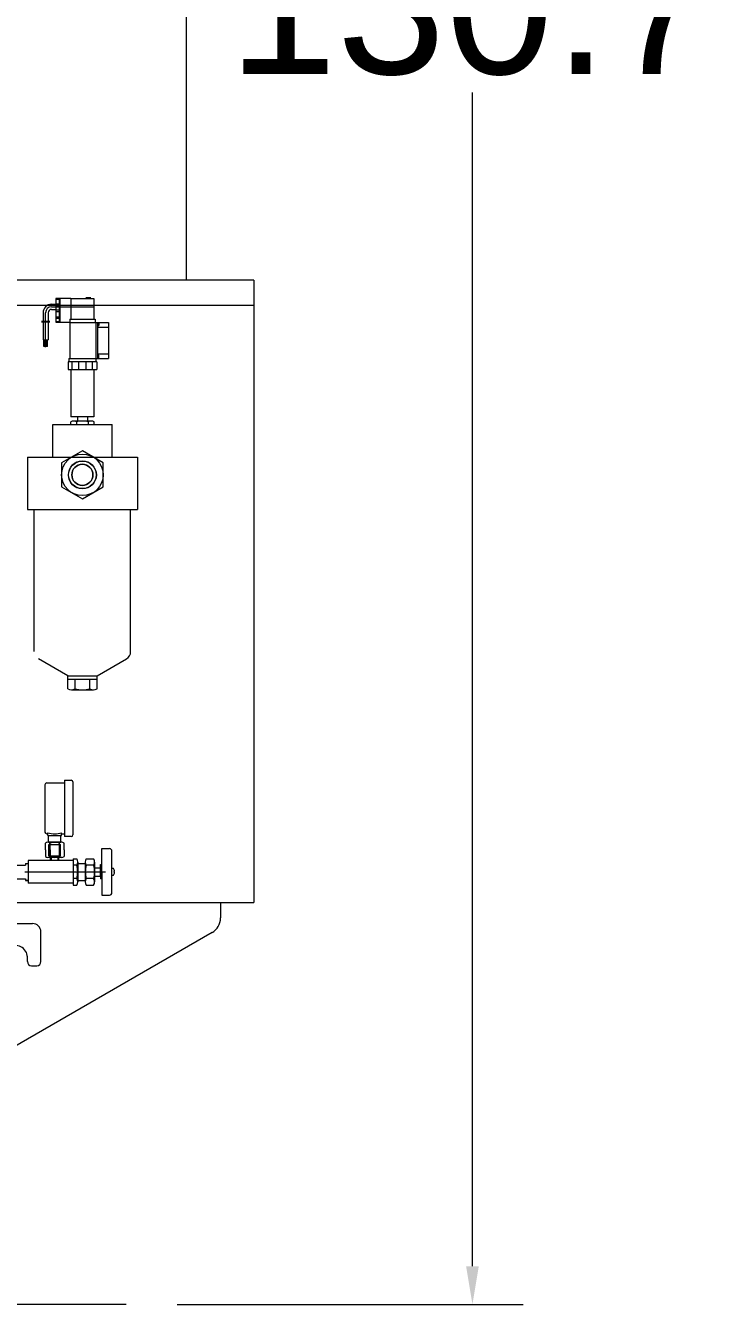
# Model space of a CAD drawing. Header units: inches. Extents: x 0 to 26418, y 0 to 20128.
# Drawn here: x 6962 to 7771, y 3335 to 4846 of the extents above; entities that cross this region are included whole.
import ezdxf

# ---------------------------------------------------------------- set-up
doc = ezdxf.new("R2010")
doc.units = ezdxf.units.IN
doc.header["$MEASUREMENT"] = 0
doc.linetypes.add('CENTER', pattern=[50.8, 31.75, -6.35, 6.35, -6.35])
doc.layers.get('Defpoints').update_dxf_attribs({"lineweight": 5})
for name, color, linetype, lineweight in [('CAXA0', 7, 'Continuous', 5), ('CAXA1', 5, 'CENTER', 5), ('CAXAEB0', 7, 'Continuous', 5), ('CAXA中心线层', 5, 'CENTER', 5), ('CAXA细实线层', 7, 'Continuous', 5)]:
    doc.layers.add(name, color=color, linetype=linetype, lineweight=lineweight)
doc.styles.add('Roman', font='arial.ttf')
doc.styles.get("Standard").update_dxf_attribs({"font": 'arial.ttf'})
doc.dimstyles.new('ISO-25', dxfattribs={"dimscale": 30, "dimtxt": 1.5, "dimasz": 1.5, "dimexe": 2, "dimexo": 2, "dimtad": 1, "dimtih": 1, "dimtoh": 1, "dimdec": 1, "dimlfac": 0.03937, "dimdsep": 46, "dimtxsty": 'Standard', "dimcen": 2.5, "dimclrd": 7, "dimclre": 7, "dimclrt": 7, "dimadec": 0, "dimazin": 0, "dimtfac": 1, "dimtdec": 1, "dimtmove": 0, "dimatfit": 3, "dimfxl": 1, "dimlwd": 5, "dimlwe": 5, "dimarcsym": 0})

# ---------------------------------------------------------------- blocks, each defined once
blk = doc.blocks.new('*D52')
at = {"color": 7, "linetype": 'Continuous', "lineweight": 5, "transparency": 16777216}
for p, q in [((7130.4, 6655.4), (7550.2, 6655.4)), ((7490.2, 6610.4), (7490.2, 4973.2)), ((7490.2, 3380.4), (7490.2, 4767.1)), ((7141.2, 3335.4), (7550.2, 3335.4))]:
    blk.add_line(p, q, dxfattribs=at)
at = {"color": 7, "transparency": 16777216}
for points in [[(7482.7, 6610.4), (7497.7, 6610.4), (7490.2, 6655.4)], [(7482.7, 3380.4), (7497.7, 3380.4), (7490.2, 3335.4)]]:
    blk.add_solid(points, dxfattribs=at)
at = {"layer": 'Defpoints', "color": 0, "transparency": 16777216}
for p in [(7070.4, 6655.4), (7490.2, 6655.4), (7081.2, 3335.4)]:
    blk.add_point(p, dxfattribs=at)
at = {"color": 7, "lineweight": 5, "transparency": 16777216, "insert": (7490.2, 4870.2), "char_height": 165, "attachment_point": 5, "style": 'Roman'}
blk.add_mtext('130.7', dxfattribs=at)

msp = doc.modelspace()

# ---------------------------------------------------------------- linework, layer by layer
at = {"color": 7, "lineweight": 5}
for p, q in [((7152.07, 5545.35), (7152.07, 4545.35)), ((7232.07, 4545.35), (6631.82, 4545.35)), ((7232.07, 4545.35), (7232.06, 3810.33)), ((7015.82, 4523.86), (6997.81, 4523.86)), ((6997.82, 4523.86), (6997.82, 4503.86)), ((6997.82, 4523.04), (7001.82, 4523.04)), ((6997.82, 4517.51), (7001.82, 4517.51)), ((7001.82, 4523.86), (7001.82, 4503.86)), ((7002.82, 4523.86), (7002.82, 4503.86)), ((7015.82, 4523.86), (7042.82, 4523.86)), ((7015.82, 4523.86), (7015.82, 4499.36)), ((7039.33, 4524.37), (7033.33, 4524.37)), ((7042.82, 4523.86), (7042.82, 4499.36)), ((7232.07, 4515.35), (6632.07, 4515.35)), ((6982.82, 4506.86), (6982.82, 4497.06)), ((6985.82, 4474.13), (6985.82, 4506.86)), ((6988.82, 4506.86), (6988.82, 4497.06)), ((6992.82, 4516.86), (6997.82, 4516.86)), ((6992.82, 4513.86), (7042.82, 4513.86)), ((6992.82, 4510.86), (6997.82, 4510.86)), ((6997.82, 4515.86), (6997.82, 4495.86)), ((6997.82, 4515.04), (7001.82, 4515.04)), ((6997.82, 4510.21), (7001.82, 4510.21)), ((6997.82, 4508.32), (7001.82, 4508.32)), ((6997.82, 4502.21), (7001.82, 4502.21)), ((7001.82, 4515.86), (7001.82, 4495.86)), ((7002.82, 4515.86), (7002.82, 4495.86)), ((6980.82, 4497.06), (6991, 4497.06)), ((6980.82, 4496.06), (6991, 4496.06)), ((6982.82, 4498.86), (6982.82, 4489.06)), ((6982.82, 4496.06), (6982.82, 4474.87)), ((6985.82, 4466.13), (6985.82, 4498.86)), ((6988.82, 4498.86), (6988.82, 4489.06)), ((6988.82, 4496.06), (6988.82, 4474.87)), ((6997.82, 4500.32), (7001.82, 4500.32)), ((6997.82, 4496.67), (7001.82, 4496.67)), ((6997.82, 4495.86), (7014.32, 4495.86)), ((7014.32, 4499.36), (7044.32, 4499.36)), ((7014.32, 4499.36), (7014.32, 4495.36)), ((7014.32, 4495.36), (7014.32, 4452.86)), ((7014.32, 4495.36), (7060.32, 4495.36)), ((7014.32, 4491.36), (7014.32, 4487.36)), ((7044.32, 4499.36), (7044.32, 4495.36)), ((7045.32, 4495.36), (7045.32, 4452.86)), ((7045.32, 4487.36), (7045.32, 4448.84)), ((7047.32, 4495.36), (7047.32, 4452.86)), ((7047.32, 4495.16), (7048.82, 4495.16)), ((7047.32, 4491.66), (7048.82, 4491.66)), ((7047.32, 4489.86), (7060.32, 4489.86)), ((7048.82, 4495.16), (7048.82, 4491.66)), ((7060.32, 4495.36), (7060.32, 4452.86)), ((6982.82, 4474.87), (6988.82, 4474.87)), ((6983.57, 4467.03), (6983.57, 4474.87)), ((6985.07, 4467.03), (6985.07, 4474.87)), ((6986.57, 4467.03), (6986.57, 4474.87)), ((6988.07, 4467.03), (6988.07, 4474.87)), ((6985.07, 4467.03), (6983.57, 4467.03)), ((6988.07, 4467.03), (6986.57, 4467.03)), ((7047.32, 4458.36), (7060.32, 4458.36)), ((7012.32, 4448.84), (7012.32, 4439.86)), ((7046.32, 4448.84), (7012.32, 4448.84)), ((7013.32, 4452.86), (7060.32, 4452.86)), ((7013.32, 4452.86), (7013.32, 4448.84)), ((7017.34, 4439.86), (7017.34, 4448.84)), ((7024.92, 4439.86), (7024.92, 4448.84)), ((7033.69, 4439.86), (7033.69, 4448.84)), ((7041.3, 4439.86), (7041.3, 4448.84)), ((7045.32, 4452.86), (7045.32, 4448.84)), ((7046.32, 4448.84), (7046.32, 4439.86)), ((7047.32, 4456.55), (7048.82, 4456.55)), ((7047.32, 4453.05), (7048.82, 4453.05)), ((7048.82, 4453.05), (7048.82, 4456.55)), ((7012.32, 4439.86), (7046.32, 4439.86)), ((7015.82, 4439.86), (7015.82, 4383.86)), ((7042.82, 4439.86), (7042.82, 4383.86)), ((7042.83, 4383.86), (7015.82, 4383.86)), ((7023.33, 4383.86), (7023.33, 4378.86)), ((7035.33, 4383.86), (7035.33, 4378.86)), ((6994.32, 4374.67), (7064.32, 4374.67)), ((6994.32, 4336.35), (6994.32, 4374.67)), ((7015.47, 4374.67), (7015.47, 4377.84)), ((7039.72, 4378.86), (7018.94, 4378.86)), ((7022.4, 4377.84), (7022.4, 4374.67)), ((7036.26, 4377.84), (7036.26, 4374.67)), ((7043.19, 4374.67), (7043.19, 4377.84)), ((7064.32, 4336.35), (7064.32, 4374.67)), ((6964.31, 4336.35), (7094.32, 4336.35)), ((6964.31, 4336.35), (6964.31, 4274.35)), ((7029.32, 4343.65), (7004.81, 4329.5)), ((7053.83, 4329.5), (7029.32, 4343.65)), ((7094.32, 4336.35), (7094.32, 4274.35)), ((7004.81, 4329.5), (7004.81, 4301.2)), ((7053.83, 4301.2), (7053.83, 4329.5)), ((7004.81, 4301.2), (7029.32, 4287.05)), ((7029.32, 4287.05), (7053.83, 4301.2)), ((6964.32, 4274.35), (7094.32, 4274.35)), ((6972.31, 4106.53), (6972.31, 4274.35)), ((7086.32, 4106.53), (7086.32, 4274.35)), ((7012, 4077.84), (6977.32, 4097.87)), ((7046.64, 4077.84), (7081.32, 4097.87)), ((7012, 4062.62), (7012, 4077.84)), ((7012, 4077.84), (7046.64, 4077.84)), ((7012, 4073.84), (7046.64, 4073.84)), ((7019.32, 4073.84), (7039.32, 4073.84)), ((7020.66, 4062.62), (7020.66, 4073.84)), ((7037.98, 4062.62), (7037.98, 4073.84)), ((7046.64, 4062.62), (7046.64, 4077.84)), ((7016.33, 4061.34), (7042.31, 4061.34)), ((6822.07, 3810.35), (7072.07, 3810.35)), ((7192.53, 3810.33), (7192.53, 3791.88)), ((7182.53, 3774.56), (6923.53, 3625.03))]:
    msp.add_line(p, q, dxfattribs=at)
for centre, radius in [((7029.32, 4315.35), 24.51), ((7029.32, 4315.36), 16.5), ((7029.32, 4315.35), 16.5), ((7029.32, 4315.36), 16.3), ((7029.32, 4315.36), 12.5)]:
    msp.add_circle(centre, radius, dxfattribs=at)
for centre, radius, start, end in [((6992.82, 4506.86), 10, 90, 180), ((6992.82, 4506.86), 7, 90, 180), ((6992.82, 4506.86), 4, 90, 180), ((7018.94, 4372.48), 6.38, 57.13277, 122.86723), ((7029.33, 4354.86), 24, 73.22135, 106.77865), ((7039.72, 4372.48), 6.38, 57.13277, 122.86723), ((7029.32, 4315.36), 12.5, 90, 270), ((7029.33, 4315.36), 12.5, 270, 90), ((7076.32, 4106.53), 10, 300, 360), ((7016.33, 4069.32), 7.98, 237.13277, 302.86723), ((7029.32, 4091.34), 30, 253.22135, 286.77865), ((7042.31, 4069.32), 7.98, 237.13277, 302.86723), ((7172.53, 3791.88), 20, 300, 0)]:
    msp.add_arc(centre, radius, start, end, dxfattribs=at)
at = {"layer": 'CAXA0', "color": 7, "lineweight": 5}
for p, q in [((6951.26, 3854.31), (6962.26, 3854.31)), ((6962.26, 3856.31), (6962.26, 3854.31)), ((6962.26, 3856.31), (6965.14, 3856.31)), ((6965.14, 3859.81), (6965.14, 3832.81)), ((6951.26, 3838.31), (6962.26, 3838.31)), ((6962.26, 3838.31), (6962.26, 3836.31)), ((6965.14, 3836.31), (6962.26, 3836.31)), ((6962.26, 3836.31), (6965.14, 3836.31)), ((5892.07, 3810.35), (7232.06, 3810.33)), ((6762.07, 3810.35), (6971.58, 3810.35)), ((6927.67, 3785.35), (6970.39, 3785.35)), ((6980.39, 3740.32), (6980.39, 3775.32)), ((6964.31, 3740.32), (6964.31, 3746.83)), ((6969.31, 3735.32), (6975.39, 3735.32))]:
    msp.add_line(p, q, dxfattribs=at)
at = {"layer": 'CAXA0', "color": 7, "linetype": 'Continuous', "lineweight": 5}
msp.add_line((7081.18, 3335.35), (5761.23, 3335.35), dxfattribs=at)
at = {"layer": 'CAXA0', "color": 7, "lineweight": 5}
for centre, radius, start, end in [((6970.39, 3775.32), 10, 0, 90), ((6950.39, 3745.32), 14, 353.81156, 180), ((6969.31, 3740.32), 5, 180, 270), ((6975.39, 3740.32), 5, 270, 360)]:
    msp.add_arc(centre, radius, start, end, dxfattribs=at)
at = {"layer": 'CAXA1', "linetype": 'CENTER', "lineweight": 5, "ltscale": 3}
msp.add_line((6504.03, 3846.36), (7074.25, 3846.36), dxfattribs=at)
at = {"layer": 'CAXAEB0', "color": 7, "lineweight": 5}
for p, q in [((6985.12, 3949.34), (6985.12, 3893.34)), ((6987.12, 3951.34), (7008.12, 3951.34)), ((7008.12, 3954.59), (7016.12, 3954.59)), ((7008.12, 3954.59), (7008.12, 3888.09)), ((7018.12, 3952.59), (7018.12, 3890.09)), ((6987.12, 3891.34), (6988.62, 3891.34)), ((6988.62, 3889.34), (6988.62, 3892.42)), ((6988.62, 3889.34), (7004.62, 3889.34)), ((6989.37, 3888.89), (6989.37, 3889.34)), ((6989.37, 3881.34), (6989.37, 3888.89)), ((7003.87, 3888.89), (7003.87, 3889.34)), ((7003.87, 3881.34), (7003.87, 3888.89)), ((7004.62, 3889.34), (7004.62, 3892.42)), ((7004.62, 3891.34), (7008.12, 3891.34)), ((7016.12, 3888.09), (7008.12, 3888.09)), ((6985.65, 3872.34), (6985.65, 3880.34)), ((6985.65, 3872.34), (6985.65, 3864.34)), ((7004.85, 3881.34), (6988.39, 3881.34)), ((6989.37, 3881.34), (7003.87, 3881.34)), ((6989.62, 3865.34), (6989.62, 3878.84)), ((6989.62, 3878.84), (7003.62, 3878.84)), ((6990.87, 3878.84), (6990.87, 3881.34)), ((6991.13, 3872.34), (6991.13, 3880.34)), ((6991.13, 3872.34), (6991.13, 3864.34)), ((7002.1, 3872.34), (7002.1, 3880.34)), ((7002.1, 3872.34), (7002.1, 3864.34)), ((7002.37, 3878.84), (7002.37, 3881.34)), ((7003.62, 3865.34), (7003.62, 3878.84)), ((7007.59, 3872.34), (7007.59, 3880.34)), ((7007.59, 3872.34), (7007.59, 3864.34)), ((7052.22, 3873.81), (7061.22, 3873.81)), ((7052.22, 3846.31), (7052.22, 3873.81)), ((7064.22, 3821.81), (7064.22, 3870.81)), ((7018.22, 3859.81), (6965.14, 3859.81)), ((7004.85, 3863.34), (6988.39, 3863.34)), ((6989.62, 3865.34), (7003.62, 3865.34)), ((6991.62, 3859.84), (6991.62, 3863.34)), ((6994.12, 3864.34), (6994.12, 3865.34)), ((6994.12, 3864.34), (6999.12, 3864.34)), ((6999.12, 3864.34), (6999.12, 3865.34)), ((7001.62, 3859.84), (7001.62, 3863.34)), ((7018.22, 3861.9), (7022.61, 3861.9)), ((7022.61, 3854.1), (7018.22, 3854.1)), ((7023.76, 3858), (7023.76, 3834.62)), ((7023.76, 3856.31), (7032.72, 3856.31)), ((7032.72, 3858), (7032.72, 3834.62)), ((7033.87, 3861.9), (7042.57, 3861.9)), ((7042.57, 3854.1), (7033.87, 3854.1)), ((7043.72, 3858), (7043.72, 3834.62)), ((7050.72, 3841.31), (7050.72, 3855.08)), ((7050.72, 3855.08), (7052.22, 3855.08)), ((7022.61, 3838.52), (7018.22, 3838.52)), ((7042.57, 3838.52), (7033.87, 3838.52)), ((7043.72, 3851.31), (7050.72, 3851.31)), ((7043.72, 3841.31), (7050.72, 3841.31)), ((7050.72, 3851.31), (7050.72, 3838.08)), ((7052.22, 3838.08), (7050.72, 3838.08)), ((7052.22, 3846.41), (7052.22, 3818.91)), ((7065.93, 3850.31), (7064.22, 3850.31)), ((7064.22, 3842.31), (7065.91, 3842.31)), ((7066.93, 3845.91), (7066.93, 3846.71)), ((7067.32, 3846.71), (7066.93, 3846.71)), ((7067.32, 3845.91), (7066.93, 3845.91)), ((7018.22, 3832.81), (6965.14, 3832.81)), ((7018.22, 3830.72), (7022.61, 3830.72)), ((7023.76, 3836.31), (7032.72, 3836.31)), ((7033.87, 3830.72), (7042.57, 3830.72)), ((7052.22, 3818.91), (7061.22, 3818.91))]:
    msp.add_line(p, q, dxfattribs=at)
for centre, radius, start, end in [((6987.12, 3949.34), 2, 90, 180), ((7016.12, 3952.59), 2, 0, 90), ((6987.12, 3893.34), 2, 180, 270), ((6996.62, 3921.34), 30, 254.53399, 285.46601), ((7016.12, 3890.09), 2, 270, 0), ((6988.39, 3877.08), 4.26, 49.93201, 130.06799), ((6996.62, 3865.79), 15.54, 69.33452, 110.66548), ((7004.85, 3877.08), 4.26, 49.93201, 130.06799), ((7061.22, 3870.81), 3, 0, 90), ((6988.39, 3867.6), 4.26, 229.93201, 310.06799), ((6996.62, 3878.88), 15.54, 249.33452, 290.66548), ((7004.85, 3867.6), 4.26, 229.93201, 310.06799), ((7016.58, 3858), 7.18, 327.13277, 32.86723), ((6996.76, 3846.31), 27, 343.22135, 16.77865), ((7039.9, 3858), 7.18, 147.13277, 212.86723), ((7059.72, 3846.31), 27, 163.22135, 196.77865), ((7036.54, 3858), 7.18, 327.13277, 32.86723), ((7016.72, 3846.31), 27, 343.22135, 16.77865), ((7016.58, 3834.62), 7.18, 327.13277, 32.86723), ((7039.9, 3834.62), 7.18, 147.13277, 212.86723), ((7036.54, 3834.62), 7.18, 327.13277, 32.86723), ((7060.93, 3846.31), 6.39, 321.2477, 356.41668), ((7060.93, 3846.31), 6.4, 3.58332, 38.7523), ((7061.22, 3821.91), 3, 270, 0)]:
    msp.add_arc(centre, radius, start, end, dxfattribs=at)
at = {"layer": 'CAXA中心线层', "color": 0, "lineweight": 5}
msp.add_line((7018.22, 3861.9), (7018.22, 3830.66), dxfattribs=at)
at = {"layer": 'CAXA细实线层', "color": 7, "linetype": 'Continuous', "lineweight": 5}
for p, q in [((6990.87, 3865.34), (6990.87, 3878.84)), ((7002.37, 3865.34), (7002.37, 3878.84))]:
    msp.add_line(p, q, dxfattribs=at)
at = {"layer": 'CAXA细实线层', "color": 7, "lineweight": 5}
for p, q in [((6992.62, 3859.84), (6992.62, 3863.34)), ((7000.62, 3859.84), (7000.62, 3863.34))]:
    msp.add_line(p, q, dxfattribs=at)

# ---------------------------------------------------------------- dimensions: what is measured, and where the dimension line sits
at = {"color": 7, "lineweight": 5}
dim = msp.add_linear_dim(base=(7490.23, 6655.35), p1=(7081.18, 3335.35), p2=(7070.36, 6655.35), angle=90, dimstyle='ISO-25', override={"dimtxt": 5.5, "dimpost": '\\X', "dimtxsty": 'Roman', "dimtmove": 1}, dxfattribs=at)
dim.commit()
dim.dimension.update_dxf_attribs({"geometry": '*D52', "text_midpoint": (7490.23, 4870.15), "dimtype": 160})

doc.saveas('drawing.dxf')
